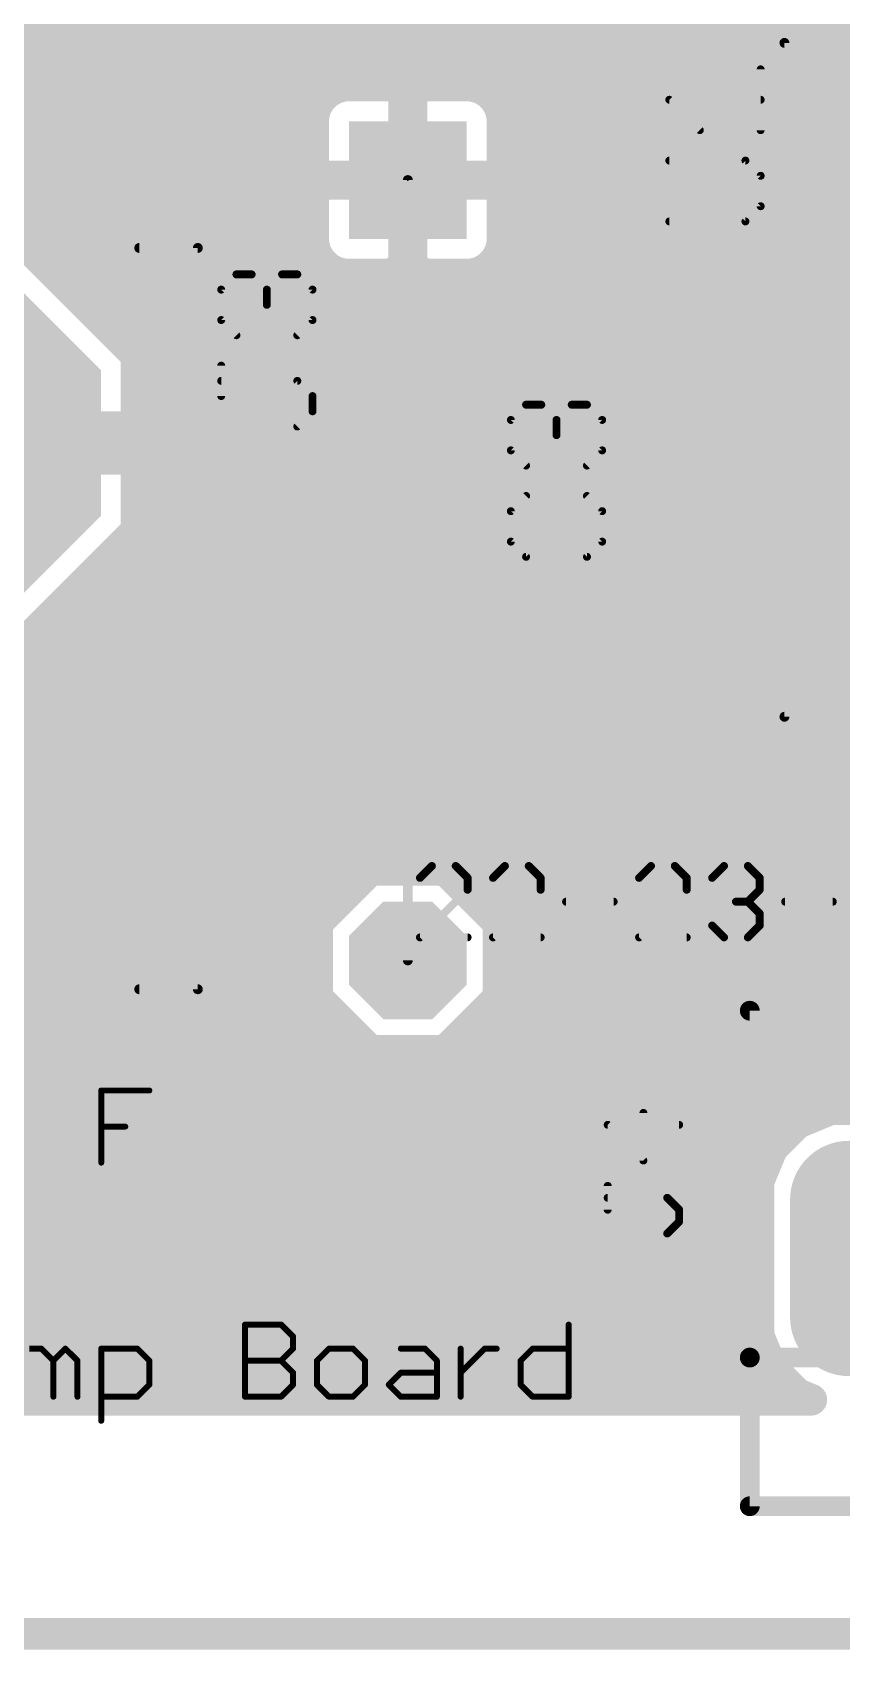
# Model space of a CAD drawing. Extents: x -3.5 to 65.2, y -0.2 to 31.
# Drawn here: x 11.68 to 22.05, y -0.2 to 20.52 of the extents above; entities that cross this region are included whole.
import ezdxf

# ---------------------------------------------------------------- set-up
doc = ezdxf.new("R2010")
doc.units = 0
for name, color, linetype in [('16', 175, 'CONTINUOUS'), ('17', 82, 'CONTINUOUS'), ('20', 7, 'CONTINUOUS'), ('21', 253, 'CONTINUOUS'), ('23', 7, 'CONTINUOUS'), ('25', 253, 'CONTINUOUS'), ('27', 253, 'CONTINUOUS')]:
    doc.layers.add(name, color=color, linetype=linetype)

# ---------------------------------------------------------------- blocks, each defined once
blk = doc.blocks.new('SQUAREP')
blk.add_solid([(-0.5, -0.5), (0.5, -0.5), (-0.5, 0.5), (0.5, 0.5)])
blk = doc.blocks.new('OCTAGONP')
at = {"const_width": 0.5}
blk.add_lwpolyline([(-0.25, -0.1036), (-0.25, 0.1036), (-0.1036, 0.25), (0.1036, 0.25), (0.25, 0.1036), (0.25, -0.1036), (0.1036, -0.25), (-0.1036, -0.25), (-0.25, -0.1036), (-0.25, 0.1036)], dxfattribs=at)
blk = doc.blocks.new('LONGP100')
at = {"const_width": 1}
blk.add_lwpolyline([(-0.5, 0), (0.5, 0)], dxfattribs=at)
at = {"const_width": 0.5}
for points in [[(-0.5, 0.25, 1), (-0.5, -0.25)], [(0.5, -0.25, 1), (0.5, 0.25)]]:
    blk.add_lwpolyline(points, format="xyb", dxfattribs=at)

msp = doc.modelspace()

# ---------------------------------------------------------------- linework, layer by layer
at = {"layer": '16', "const_width": 0.4064}
for points in [[(2, 20.7264), (41.3396, 20.7264)], [(2, 20.32), (41.3396, 20.32)], [(2, 19.9136), (22.6421, 19.9136)], [(15.4553, 19.7499), (15.3701, 19.6647)], [(15.5595, 19.81), (15.4553, 19.7499)], [(15.6758, 19.8412), (15.5595, 19.81)], [(16.4432, 19.8412), (15.6758, 19.8412)], [(16.4432, 18.6768), (16.4432, 19.8412)], [(17.3042, 19.8412), (16.5368, 19.8412)], [(16.5368, 19.8412), (16.5368, 18.6768)], [(17.4205, 19.81), (17.3042, 19.8412)], [(17.5247, 19.7499), (17.4205, 19.81)], [(17.6099, 19.6647), (17.5247, 19.7499)], [(2, 19.5072), (15.2957, 19.5072)], [(15.31, 19.5605), (15.2788, 19.4442)], [(15.3701, 19.6647), (15.31, 19.5605)], [(16.4432, 19.5072), (16.5368, 19.5072)], [(17.67, 19.5605), (17.6099, 19.6647)], [(17.7012, 19.4442), (17.67, 19.5605)], [(17.6843, 19.5072), (22.2856, 19.5072)], [(15.2788, 19.4442), (15.2788, 18.6768)], [(17.7012, 18.6768), (17.7012, 19.4442)], [(2, 19.1008), (15.2788, 19.1008)], [(16.4432, 19.1008), (16.5368, 19.1008)], [(17.7012, 19.1008), (22.2856, 19.1008)], [(2, 18.6944), (15.2788, 18.6944)], [(15.2788, 18.6768), (16.4432, 18.6768)], [(16.4432, 18.6944), (16.5368, 18.6944)], [(16.5368, 18.6768), (16.4432, 18.6768)], [(16.4432, 18.6768), (16.4432, 18.5832)], [(16.5368, 18.5832), (16.5368, 18.6768)], [(16.5368, 18.6768), (17.7012, 18.6768)], [(17.7012, 18.6944), (22.2856, 18.6944)], [(16.4432, 18.5832), (15.2788, 18.5832)], [(15.2788, 18.5832), (15.2788, 17.8158)], [(16.4432, 17.4188), (16.4432, 18.5832)], [(16.4432, 18.5832), (16.5368, 18.5832)], [(17.7012, 18.5832), (16.5368, 18.5832)], [(16.5368, 18.5832), (16.5368, 17.4188)], [(17.7012, 17.8158), (17.7012, 18.5832)], [(2, 18.288), (15.2788, 18.288)], [(16.4432, 18.288), (16.5368, 18.288)], [(17.7012, 18.288), (22.2856, 18.288)], [(13.0152, 16.3847), (11.4247, 17.9752)], [(11.5183, 17.8816), (15.2788, 17.8816)], [(16.4432, 17.8816), (16.5368, 17.8816)], [(17.7012, 17.8816), (22.2856, 17.8816)], [(15.2788, 17.8158), (15.31, 17.6995)], [(15.31, 17.6995), (15.3701, 17.5953)], [(17.6099, 17.5953), (17.67, 17.6995)], [(17.67, 17.6995), (17.7012, 17.8158)], [(11.9247, 17.4752), (15.5158, 17.4752)], [(15.3701, 17.5953), (15.4553, 17.5101)], [(15.4553, 17.5101), (15.5595, 17.45)], [(15.5595, 17.45), (15.6758, 17.4188)], [(15.6758, 17.4188), (16.4432, 17.4188)], [(16.4432, 17.4752), (16.5368, 17.4752)], [(16.5368, 17.4188), (17.3042, 17.4188)], [(17.3042, 17.4188), (17.4205, 17.45)], [(17.4205, 17.45), (17.5247, 17.5101)], [(17.4642, 17.4752), (22.3751, 17.4752)], [(17.5247, 17.5101), (17.6099, 17.5953)], [(12.3311, 17.0688), (22.8117, 17.0688)], [(12.7375, 16.6624), (22.4053, 16.6624)], [(13.0152, 15.4632), (13.0152, 16.3847)], [(13.0152, 16.256), (22.3363, 16.256)], [(13.0152, 15.8496), (22.3363, 15.8496)], [(10.5032, 15.4632), (13.0152, 15.4632)], [(10.5032, 15.4432), (22.4397, 15.4432)], [(13.0152, 15.0568), (10.5032, 15.0568)], [(13.0152, 14.1353), (13.0152, 15.0568)], [(13.0152, 15.0368), (22.8461, 15.0368)], [(13.0152, 14.6304), (22.9133, 14.6304)], [(11.4247, 12.5448), (13.0152, 14.1353)], [(13.0152, 14.224), (22.5069, 14.224)], [(12.6975, 13.8176), (22.3363, 13.8176)], [(12.2911, 13.4112), (22.3363, 13.4112)], [(11.8847, 13.0048), (22.3381, 13.0048)], [(11.4783, 12.5984), (22.7445, 12.5984)], [(9.0325, 12.192), (33.5, 12.192)], [(9.385, 11.7856), (33.5, 11.7856)], [(9.5533, 11.3792), (33.5, 11.3792)], [(9.7144, 10.9728), (33.5, 10.9728)], [(9.7144, 10.5664), (33.5, 10.5664)], [(9.7144, 10.16), (33.5, 10.16)], [(9.6, 9.7536), (15.9726, 9.7536)], [(16.0093, 9.7904), (15.3296, 9.1106)], [(16.9706, 9.7904), (16.0093, 9.7904)], [(17.6504, 9.1106), (16.9706, 9.7904)], [(17.0074, 9.7536), (33.5, 9.7536)], [(9.4317, 9.3472), (15.5662, 9.3472)], [(17.4138, 9.3472), (33.5, 9.3472)], [(9.1453, 8.9408), (15.3296, 8.9408)], [(15.3296, 9.1106), (15.3296, 8.1493)], [(17.6504, 8.1493), (17.6504, 9.1106)], [(17.6504, 8.9408), (33.5, 8.9408)], [(8.7389, 8.5344), (15.3296, 8.5344)], [(17.6504, 8.5344), (33.5, 8.5344)], [(7.8585, 8.128), (15.3509, 8.128)], [(15.3296, 8.1493), (16.0093, 7.4696)], [(16.9706, 7.4696), (17.6504, 8.1493)], [(17.629, 8.128), (33.5, 8.128)], [(2, 7.7216), (15.7573, 7.7216)], [(17.2227, 7.7216), (33.5, 7.7216)], [(16.0093, 7.4696), (16.9706, 7.4696)], [(2, 7.3152), (33.5, 7.3152)], [(2, 6.9088), (33.5, 6.9088)], [(21.9092, 6.7244), (21.4827, 6.5477)], [(22.3708, 6.7244), (21.9092, 6.7244)], [(2, 6.5024), (21.4373, 6.5024)], [(21.4827, 6.5477), (21.1563, 6.2213)], [(2, 6.096), (21.1044, 6.096)], [(21.1563, 6.2213), (20.9796, 5.7948)], [(4.8959, 5.6896), (20.9796, 5.6896)], [(20.9796, 5.7948), (20.9796, 3.8252)], [(5.3856, 5.2832), (20.9796, 5.2832)], [(5.7006, 4.8768), (20.9796, 4.8768)], [(5.9257, 4.4704), (20.9796, 4.4704)], [(6.0346, 4.064), (20.9796, 4.064)], [(20.9796, 3.8252), (21.1563, 3.3987)], [(6.0942, 3.6576), (21.049, 3.6576)], [(21.1563, 3.3987), (21.4827, 3.0723)], [(6.0942, 3.2512), (21.3037, 3.2512)], [(21.6571, 3), (6.0517, 3)], [(21.4827, 3.0723), (21.6571, 3)]]:
    msp.add_lwpolyline(points, dxfattribs=at)
at = {"layer": '16', "const_width": 0.2032}
for points in [[(15.4045, 19.8378, 1), (15.5061, 19.6619)], [(15.5271, 19.678, 1), (15.3834, 19.8217)], [(15.5332, 19.9082, 1), (15.5858, 19.7119)], [(15.6103, 19.7221, 1), (15.5087, 19.898)], [(15.6758, 19.9428, 1), (15.6758, 19.7396)], [(15.7021, 19.7431, 1), (15.6495, 19.9393)], [(16.5448, 19.8412, 1), (16.3416, 19.8412)], [(16.5368, 19.9428, 1), (16.5368, 19.7396)], [(16.6384, 19.8412, 1), (16.4352, 19.8412)], [(16.4432, 19.7396, 1), (16.4432, 19.9428)], [(17.3305, 19.9393, 1), (17.2779, 19.7431)], [(17.3042, 19.7396, 1), (17.3042, 19.9428)], [(17.4713, 19.898, 1), (17.3697, 19.7221)], [(17.3942, 19.7119, 1), (17.4468, 19.9082)], [(17.5966, 19.8217, 1), (17.4529, 19.678)], [(17.4739, 19.6619, 1), (17.5755, 19.8378)], [(15.222, 19.6113, 1), (15.3979, 19.5097)], [(15.4081, 19.5342, 1), (15.2118, 19.5868)], [(15.2983, 19.7366, 1), (15.442, 19.5929)], [(15.4581, 19.6139, 1), (15.2822, 19.7155)], [(15.2957, 19.4056, 1), (15.2957, 19.6088)], [(16.4432, 19.6088, 1), (16.4432, 19.4056)], [(16.5368, 19.4056, 1), (16.5368, 19.6088)], [(17.6978, 19.7155, 1), (17.5219, 19.6139)], [(17.538, 19.5929, 1), (17.6817, 19.7366)], [(17.7682, 19.5868, 1), (17.5719, 19.5342)], [(17.5821, 19.5097, 1), (17.758, 19.6113)], [(17.6843, 19.6088, 1), (17.6843, 19.4056)], [(15.3804, 19.4442, 1), (15.1772, 19.4442)], [(15.1807, 19.4705, 1), (15.3769, 19.4179)], [(17.8028, 19.4442, 1), (17.5996, 19.4442)], [(17.6031, 19.4179, 1), (17.7993, 19.4705)], [(15.2788, 18.9992, 1), (15.2788, 19.2024)], [(16.4432, 19.2024, 1), (16.4432, 18.9992)], [(16.5368, 18.9992, 1), (16.5368, 19.2024)], [(17.7012, 19.2024, 1), (17.7012, 18.9992)], [(15.2788, 18.7784, 1), (15.2788, 18.5752)], [(15.2788, 18.5928, 1), (15.2788, 18.796)], [(16.4432, 18.796, 1), (16.4432, 18.5928)], [(16.4432, 18.7784, 1), (16.4432, 18.5752)], [(16.5448, 18.6768, 1), (16.3416, 18.6768)], [(16.6384, 18.6768, 1), (16.4352, 18.6768)], [(16.5368, 18.7784, 1), (16.5368, 18.5752)], [(16.4432, 18.5752, 1), (16.4432, 18.7784)], [(16.5368, 18.5928, 1), (16.5368, 18.796)], [(16.5368, 18.5752, 1), (16.5368, 18.7784)], [(17.7012, 18.796, 1), (17.7012, 18.5928)], [(17.7012, 18.5752, 1), (17.7012, 18.7784)], [(15.2788, 18.6848, 1), (15.2788, 18.4816)], [(15.3804, 18.5832, 1), (15.1772, 18.5832)], [(15.1772, 18.6768, 1), (15.3804, 18.6768)], [(16.5448, 18.5832, 1), (16.3416, 18.5832)], [(16.4432, 18.6848, 1), (16.4432, 18.4816)], [(16.3416, 18.6768, 1), (16.5448, 18.6768)], [(16.3416, 18.5832, 1), (16.5448, 18.5832)], [(16.5368, 18.6848, 1), (16.5368, 18.4816)], [(16.6384, 18.5832, 1), (16.4352, 18.5832)], [(16.4352, 18.6768, 1), (16.6384, 18.6768)], [(16.4352, 18.5832, 1), (16.6384, 18.5832)], [(16.4432, 18.4816, 1), (16.4432, 18.6848)], [(16.5368, 18.4816, 1), (16.5368, 18.6848)], [(17.8028, 18.5832, 1), (17.5996, 18.5832)], [(17.5996, 18.6768, 1), (17.8028, 18.6768)], [(17.7012, 18.4816, 1), (17.7012, 18.6848)], [(15.2788, 18.1864, 1), (15.2788, 18.3896)], [(16.4432, 18.3896, 1), (16.4432, 18.1864)], [(16.5368, 18.1864, 1), (16.5368, 18.3896)], [(17.7012, 18.3896, 1), (17.7012, 18.1864)], [(15.2788, 17.78, 1), (15.2788, 17.9832)], [(16.4432, 17.9832, 1), (16.4432, 17.78)], [(16.5368, 17.78, 1), (16.5368, 17.9832)], [(17.7012, 17.9832, 1), (17.7012, 17.78)], [(15.3769, 17.8421, 1), (15.1807, 17.7895)], [(15.1772, 17.8158, 1), (15.3804, 17.8158)], [(15.3979, 17.7503, 1), (15.222, 17.6487)], [(15.2118, 17.6732, 1), (15.4081, 17.7258)], [(17.5719, 17.7258, 1), (17.7682, 17.6732)], [(17.758, 17.6487, 1), (17.5821, 17.7503)], [(17.5996, 17.8158, 1), (17.8028, 17.8158)], [(17.7993, 17.7895, 1), (17.6031, 17.8421)], [(11.9247, 17.5768, 1), (11.9247, 17.3736)], [(15.442, 17.6671, 1), (15.2983, 17.5234)], [(15.2822, 17.5445, 1), (15.4581, 17.6461)], [(15.5061, 17.5981, 1), (15.4045, 17.4222)], [(15.3834, 17.4383, 1), (15.5271, 17.582)], [(15.5858, 17.5481, 1), (15.5332, 17.3518)], [(15.5087, 17.362, 1), (15.6103, 17.5379)], [(15.5158, 17.3736, 1), (15.5158, 17.5768)], [(15.6758, 17.5204, 1), (15.6758, 17.3172)], [(15.6495, 17.3207, 1), (15.7021, 17.5169)], [(16.4432, 17.5768, 1), (16.4432, 17.3736)], [(16.5368, 17.5204, 1), (16.5368, 17.3172)], [(16.4432, 17.3172, 1), (16.4432, 17.5204)], [(16.5368, 17.3736, 1), (16.5368, 17.5768)], [(17.2779, 17.5169, 1), (17.3305, 17.3207)], [(17.3042, 17.3172, 1), (17.3042, 17.5204)], [(17.3697, 17.5379, 1), (17.4713, 17.362)], [(17.4642, 17.5768, 1), (17.4642, 17.3736)], [(17.4468, 17.3518, 1), (17.3942, 17.5481)], [(17.4529, 17.582, 1), (17.5966, 17.4383)], [(17.5755, 17.4222, 1), (17.4739, 17.5981)], [(17.5219, 17.6461, 1), (17.6978, 17.5445)], [(17.6817, 17.5234, 1), (17.538, 17.6671)], [(16.3416, 17.4188, 1), (16.5448, 17.4188)], [(16.4352, 17.4188, 1), (16.6384, 17.4188)], [(12.3311, 17.1704, 1), (12.3311, 16.9672)], [(12.7375, 16.764, 1), (12.7375, 16.5608)], [(13.1168, 16.3847, 1), (12.9136, 16.3847)], [(13.0152, 16.3576, 1), (13.0152, 16.1544)], [(12.9434, 16.3128, 1), (13.087, 16.4565)], [(13.0152, 15.9512, 1), (13.0152, 15.748)], [(12.9136, 15.4632, 1), (13.1168, 15.4632)], [(13.0152, 15.3616, 1), (13.0152, 15.5648)], [(13.1168, 15.0568, 1), (12.9136, 15.0568)], [(13.0152, 15.1384, 1), (13.0152, 14.9352)], [(13.0152, 14.9552, 1), (13.0152, 15.1584)], [(13.0152, 14.732, 1), (13.0152, 14.5288)], [(13.0152, 14.3256, 1), (13.0152, 14.1224)], [(13.087, 14.0635, 1), (12.9434, 14.2072)], [(12.9136, 14.1353, 1), (13.1168, 14.1353)], [(12.6975, 13.9192, 1), (12.6975, 13.716)], [(12.2911, 13.5128, 1), (12.2911, 13.3096)], [(11.8847, 13.1064, 1), (11.8847, 12.9032)], [(16.0093, 9.892, 1), (16.0093, 9.6888)], [(16.0812, 9.7186, 1), (15.9375, 9.8622)], [(15.9726, 9.652, 1), (15.9726, 9.8552)], [(17.0425, 9.8622, 1), (16.8988, 9.7186)], [(17.0074, 9.8552, 1), (17.0074, 9.652)], [(16.9706, 9.6888, 1), (16.9706, 9.892)], [(15.5662, 9.2456, 1), (15.5662, 9.4488)], [(17.4138, 9.4488, 1), (17.4138, 9.2456)], [(15.4312, 9.1106, 1), (15.228, 9.1106)], [(15.2578, 9.1825, 1), (15.4014, 9.0388)], [(15.3296, 8.8392, 1), (15.3296, 9.0424)], [(17.752, 9.1106, 1), (17.5488, 9.1106)], [(17.6504, 9.0424, 1), (17.6504, 8.8392)], [(17.5786, 9.0388, 1), (17.7222, 9.1825)], [(15.3296, 8.4328, 1), (15.3296, 8.636)], [(17.6504, 8.636, 1), (17.6504, 8.4328)], [(15.4014, 8.2212, 1), (15.2578, 8.0775)], [(15.3509, 8.0264, 1), (15.3509, 8.2296)], [(17.629, 8.2296, 1), (17.629, 8.0264)], [(17.7222, 8.0775, 1), (17.5786, 8.2212)], [(15.228, 8.1493, 1), (15.4312, 8.1493)], [(17.5488, 8.1493, 1), (17.752, 8.1493)], [(15.7573, 7.62, 1), (15.7573, 7.8232)], [(17.2227, 7.8232, 1), (17.2227, 7.62)], [(16.0093, 7.5712, 1), (16.0093, 7.368)], [(16.9706, 7.368, 1), (16.9706, 7.5712)], [(15.9375, 7.3978, 1), (16.0812, 7.5414)], [(16.8988, 7.5414, 1), (17.0425, 7.3978)], [(21.9092, 6.826, 1), (21.9092, 6.6228)], [(21.9481, 6.6305, 1), (21.8703, 6.8183)], [(21.4438, 6.6416, 1), (21.5216, 6.4539)], [(21.5545, 6.4759, 1), (21.4108, 6.6196)], [(21.4373, 6.4008, 1), (21.4373, 6.604)], [(21.0844, 6.2932, 1), (21.2281, 6.1495)], [(21.2501, 6.1824, 1), (21.0624, 6.2602)], [(21.1044, 5.9944, 1), (21.1044, 6.1976)], [(21.0812, 5.7948, 1), (20.878, 5.7948)], [(20.8857, 5.8337, 1), (21.0735, 5.7559)], [(20.9796, 5.588, 1), (20.9796, 5.7912)], [(20.9796, 5.1816, 1), (20.9796, 5.3848)], [(20.9796, 4.7752, 1), (20.9796, 4.9784)], [(20.9796, 4.3688, 1), (20.9796, 4.572)], [(20.9796, 3.9624, 1), (20.9796, 4.1656)], [(21.0735, 3.8641, 1), (20.8857, 3.7863)], [(20.878, 3.8252, 1), (21.0812, 3.8252)], [(21.049, 3.556, 1), (21.049, 3.7592)], [(21.2281, 3.4705, 1), (21.0844, 3.3268)], [(21.0624, 3.3598, 1), (21.2501, 3.4376)], [(21.3037, 3.1496, 1), (21.3037, 3.3528)], [(21.5216, 3.1661, 1), (21.4438, 2.9784)], [(21.4108, 3.0004, 1), (21.5545, 3.1441)], [(21.6183, 2.9061, 1), (21.696, 3.0939)], [(21.6571, 2.8984, 1), (21.6571, 3.1016)]]:
    msp.add_lwpolyline(points, format="xyb", dxfattribs=at)
at = {"layer": '20', "const_width": 0.4064}
msp.add_lwpolyline([(60, 0), (5, 0)], dxfattribs=at)
at = {"layer": '21'}
for points, const_width in [([(24.362, 20.388), (21.314, 20.388)], 0.127), ([(21.314, 20.388), (21.314, 11.752)], 0.127), ([(16.49, 8.63), (16.49, 18.63)], 0.127), ([(13.8, 17.76), (13.05, 17.76)], 0.127), ([(13.8, 8.26), (13.8, 17.76)], 0.127), ([(21.314, 11.752), (24.362, 11.752)], 0.127), ([(13.8, 8.26), (13.05, 8.26)], 0.127), ([(20.87, 3.54), (20.87, 7.985)], 0.254), ([(20.87, 7.985), (25.95, 7.985)], 0.254), ([(12.5628, 6.0381), (12.5628, 6.9627)], 0.0762), ([(12.5628, 6.9627), (13.1792, 6.9627)], 0.0762), ([(12.5628, 6.5004), (12.871, 6.5004)], 0.0762), ([(14.4044, 3.0381), (14.4044, 3.9627)], 0.0762), ([(14.4044, 3.9627), (14.8667, 3.9627)], 0.0762), ([(14.8667, 3.9627), (15.0208, 3.8086)], 0.0762), ([(18.5504, 3.9627), (18.5504, 3.0381)], 0.0762), ([(15.0208, 3.8086), (15.0208, 3.6545)], 0.0762), ([(11.642, 3.6545), (11.7961, 3.6545)], 0.0762), ([(11.7961, 3.6545), (11.9502, 3.5004)], 0.0762), ([(11.9502, 3.5004), (12.1043, 3.6545)], 0.0762), ([(11.9502, 3.5004), (11.9502, 3.0381)], 0.0762), ([(12.1043, 3.6545), (12.2584, 3.5004)], 0.0762), ([(12.2584, 3.5004), (12.2584, 3.0381)], 0.0762), ([(12.5628, 2.7299), (12.5628, 3.6545)], 0.0762), ([(12.5628, 3.6545), (13.0251, 3.6545)], 0.0762), ([(13.0251, 3.6545), (13.1792, 3.5004)], 0.0762), ([(13.1792, 3.5004), (13.1792, 3.1922)], 0.0762), ([(14.4044, 3.5004), (14.8667, 3.5004)], 0.0762), ([(15.0208, 3.6545), (14.8667, 3.5004)], 0.0762), ([(14.8667, 3.5004), (15.0208, 3.3463)], 0.0762), ([(15.4793, 3.6545), (15.3252, 3.5004)], 0.0762), ([(15.3252, 3.5004), (15.3252, 3.1922)], 0.0762), ([(15.7875, 3.6545), (15.4793, 3.6545)], 0.0762), ([(15.9416, 3.5004), (15.7875, 3.6545)], 0.0762), ([(15.9416, 3.1922), (15.9416, 3.5004)], 0.0762), ([(16.4, 3.6545), (16.7082, 3.6545)], 0.0762), ([(16.7082, 3.6545), (16.8623, 3.5004)], 0.0762), ([(16.8623, 3.5004), (16.8623, 3.0381)], 0.0762), ([(17.1667, 3.0381), (17.1667, 3.6545)], 0.0762), ([(17.1667, 3.3463), (17.4749, 3.6545)], 0.0762), ([(17.4749, 3.6545), (17.629, 3.6545)], 0.0762), ([(17.934, 3.5004), (18.0881, 3.6545)], 0.0762), ([(17.934, 3.1922), (17.934, 3.5004)], 0.0762), ([(18.0881, 3.6545), (18.5504, 3.6545)], 0.0762), ([(20.87, 1.635), (20.87, 3.54)], 0.254), ([(25.95, 3.54), (20.87, 3.54)], 0.254), ([(15.0208, 3.3463), (15.0208, 3.1922)], 0.0762), ([(16.2459, 3.1922), (16.4, 3.3463)], 0.0762), ([(16.4, 3.3463), (16.8623, 3.3463)], 0.0762), ([(13.1792, 3.1922), (13.0251, 3.0381)], 0.0762), ([(15.0208, 3.1922), (14.8667, 3.0381)], 0.0762), ([(15.3252, 3.1922), (15.4793, 3.0381)], 0.0762), ([(15.7875, 3.0381), (15.9416, 3.1922)], 0.0762), ([(16.4, 3.0381), (16.2459, 3.1922)], 0.0762), ([(18.0881, 3.0381), (17.934, 3.1922)], 0.0762), ([(13.0251, 3.0381), (12.5628, 3.0381)], 0.0762), ([(14.8667, 3.0381), (14.4044, 3.0381)], 0.0762), ([(15.4793, 3.0381), (15.7875, 3.0381)], 0.0762), ([(16.8623, 3.0381), (16.4, 3.0381)], 0.0762), ([(18.5504, 3.0381), (18.0881, 3.0381)], 0.0762), ([(25.95, 1.635), (20.87, 1.635)], 0.254)]:
    msp.add_lwpolyline(points, dxfattribs=dict(at, const_width=const_width))
for points, const_width in [([(21.314, 20.4198, 1), (21.314, 20.3563)], 0.0635), ([(21.3457, 20.388, 1), (21.2823, 20.388)], 0.0635), ([(16.5218, 18.63, 1), (16.4583, 18.63)], 0.0635), ([(13.05, 17.7918, 1), (13.05, 17.7283)], 0.0635), ([(13.8318, 17.76, 1), (13.7683, 17.76)], 0.0635), ([(13.8, 17.7283, 1), (13.8, 17.7918)], 0.0635), ([(16.49, 16.63, 1), (16.49, 17.63, 1), (16.49, 16.63)], 0.127), ([(21.314, 11.7838, 1), (21.314, 11.7203)], 0.0635), ([(21.2823, 11.752, 1), (21.3457, 11.752)], 0.0635), ([(16.4583, 8.63, 1), (16.5218, 8.63)], 0.0635), ([(13.05, 8.2918, 1), (13.05, 8.2282)], 0.0635), ([(13.7683, 8.26, 1), (13.8318, 8.26)], 0.0635), ([(13.8, 8.2282, 1), (13.8, 8.2918)], 0.0635), ([(20.9335, 7.985, 1), (20.8065, 7.985)], 0.127), ([(20.87, 8.0485, 1), (20.87, 7.9215)], 0.127), ([(12.5819, 6.9627, 1), (12.5438, 6.9627)], 0.0381), ([(12.5628, 6.9817, 1), (12.5628, 6.9436)], 0.0381), ([(13.1792, 6.9436, 1), (13.1792, 6.9817)], 0.0381), ([(12.5628, 6.5194, 1), (12.5628, 6.4813)], 0.0381), ([(12.871, 6.4813, 1), (12.871, 6.5194)], 0.0381), ([(12.5438, 6.0381, 1), (12.5819, 6.0381)], 0.0381), ([(14.4234, 3.9627, 1), (14.3853, 3.9627)], 0.0381), ([(14.4044, 3.9817, 1), (14.4044, 3.9436)], 0.0381), ([(14.8801, 3.9762, 1), (14.8532, 3.9492)], 0.0381), ([(14.8667, 3.9436, 1), (14.8667, 3.9817)], 0.0381), ([(18.5695, 3.9627, 1), (18.5314, 3.9627)], 0.0381), ([(15.0398, 3.8086, 1), (15.0017, 3.8086)], 0.0381), ([(15.0073, 3.7951, 1), (15.0342, 3.8221)], 0.0381), ([(11.8096, 3.668, 1), (11.7826, 3.641)], 0.0381), ([(11.7961, 3.6354, 1), (11.7961, 3.6735)], 0.0381), ([(11.9367, 3.5139, 1), (11.9637, 3.4869)], 0.0381), ([(11.9693, 3.5004, 1), (11.9312, 3.5004)], 0.0381), ([(11.9367, 3.4869, 1), (11.9637, 3.5139)], 0.0381), ([(12.1178, 3.668, 1), (12.0908, 3.641)], 0.0381), ([(12.1178, 3.641, 1), (12.0908, 3.668)], 0.0381), ([(12.2775, 3.5004, 1), (12.2394, 3.5004)], 0.0381), ([(12.2449, 3.4869, 1), (12.2719, 3.5139)], 0.0381), ([(12.5819, 3.6545, 1), (12.5438, 3.6545)], 0.0381), ([(12.5628, 3.6735, 1), (12.5628, 3.6354)], 0.0381), ([(13.0386, 3.668, 1), (13.0116, 3.641)], 0.0381), ([(13.0251, 3.6354, 1), (13.0251, 3.6735)], 0.0381), ([(13.1982, 3.5004, 1), (13.1601, 3.5004)], 0.0381), ([(13.1657, 3.4869, 1), (13.1927, 3.5139)], 0.0381), ([(14.4044, 3.5194, 1), (14.4044, 3.4813)], 0.0381), ([(14.8801, 3.5139, 1), (14.8532, 3.4869)], 0.0381), ([(14.8532, 3.5139, 1), (14.8801, 3.4869)], 0.0381), ([(14.8667, 3.4813, 1), (14.8667, 3.5194)], 0.0381), ([(15.0017, 3.6545, 1), (15.0398, 3.6545)], 0.0381), ([(15.0342, 3.641, 1), (15.0073, 3.668)], 0.0381), ([(15.3117, 3.5139, 1), (15.3386, 3.4869)], 0.0381), ([(15.3442, 3.5004, 1), (15.3061, 3.5004)], 0.0381), ([(15.4793, 3.6735, 1), (15.4793, 3.6354)], 0.0381), ([(15.4927, 3.641, 1), (15.4658, 3.668)], 0.0381), ([(15.8009, 3.668, 1), (15.774, 3.641)], 0.0381), ([(15.7875, 3.6354, 1), (15.7875, 3.6735)], 0.0381), ([(15.9606, 3.5004, 1), (15.9225, 3.5004)], 0.0381), ([(15.9281, 3.4869, 1), (15.955, 3.5139)], 0.0381), ([(16.4, 3.6735, 1), (16.4, 3.6354)], 0.0381), ([(16.7217, 3.668, 1), (16.6948, 3.641)], 0.0381), ([(16.7082, 3.6354, 1), (16.7082, 3.6735)], 0.0381), ([(16.8814, 3.5004, 1), (16.8433, 3.5004)], 0.0381), ([(16.8489, 3.4869, 1), (16.8758, 3.5139)], 0.0381), ([(17.1858, 3.6545, 1), (17.1477, 3.6545)], 0.0381), ([(17.4749, 3.6735, 1), (17.4749, 3.6354)], 0.0381), ([(17.4884, 3.641, 1), (17.4615, 3.668)], 0.0381), ([(17.629, 3.6354, 1), (17.629, 3.6735)], 0.0381), ([(17.9531, 3.5004, 1), (17.915, 3.5004)], 0.0381), ([(17.9206, 3.5139, 1), (17.9475, 3.4869)], 0.0381), ([(18.0881, 3.6735, 1), (18.0881, 3.6354)], 0.0381), ([(18.1016, 3.641, 1), (18.0747, 3.668)], 0.0381), ([(18.5504, 3.6354, 1), (18.5504, 3.6735)], 0.0381), ([(20.9335, 3.54, 1), (20.8065, 3.54)], 0.127), ([(20.87, 3.6035, 1), (20.87, 3.4765)], 0.127), ([(20.8065, 3.54, 1), (20.9335, 3.54)], 0.127), ([(15.0398, 3.3463, 1), (15.0017, 3.3463)], 0.0381), ([(15.0073, 3.3328, 1), (15.0342, 3.3598)], 0.0381), ([(16.4, 3.3653, 1), (16.4, 3.3272)], 0.0381), ([(16.4135, 3.3328, 1), (16.3866, 3.3598)], 0.0381), ([(16.8623, 3.3272, 1), (16.8623, 3.3653)], 0.0381), ([(17.1533, 3.3598, 1), (17.1802, 3.3328)], 0.0381), ([(13.1601, 3.1922, 1), (13.1982, 3.1922)], 0.0381), ([(13.1927, 3.1787, 1), (13.1657, 3.2057)], 0.0381), ([(15.0017, 3.1922, 1), (15.0398, 3.1922)], 0.0381), ([(15.0342, 3.1787, 1), (15.0073, 3.2057)], 0.0381), ([(15.3386, 3.2057, 1), (15.3117, 3.1787)], 0.0381), ([(15.3061, 3.1922, 1), (15.3442, 3.1922)], 0.0381), ([(15.9225, 3.1922, 1), (15.9606, 3.1922)], 0.0381), ([(15.955, 3.1787, 1), (15.9281, 3.2057)], 0.0381), ([(16.2594, 3.2057, 1), (16.2325, 3.1787)], 0.0381), ([(16.2325, 3.2057, 1), (16.2594, 3.1787)], 0.0381), ([(17.9475, 3.2057, 1), (17.9206, 3.1787)], 0.0381), ([(17.915, 3.1922, 1), (17.9531, 3.1922)], 0.0381), ([(11.9312, 3.0381, 1), (11.9693, 3.0381)], 0.0381), ([(12.2394, 3.0381, 1), (12.2775, 3.0381)], 0.0381), ([(12.5628, 3.0572, 1), (12.5628, 3.0191)], 0.0381), ([(13.0116, 3.0516, 1), (13.0386, 3.0246)], 0.0381), ([(13.0251, 3.0191, 1), (13.0251, 3.0572)], 0.0381), ([(14.4044, 3.0572, 1), (14.4044, 3.0191)], 0.0381), ([(14.3853, 3.0381, 1), (14.4234, 3.0381)], 0.0381), ([(14.8532, 3.0516, 1), (14.8801, 3.0246)], 0.0381), ([(14.8667, 3.0191, 1), (14.8667, 3.0572)], 0.0381), ([(15.4793, 3.0572, 1), (15.4793, 3.0191)], 0.0381), ([(15.4658, 3.0246, 1), (15.4927, 3.0516)], 0.0381), ([(15.774, 3.0516, 1), (15.8009, 3.0246)], 0.0381), ([(15.7875, 3.0191, 1), (15.7875, 3.0572)], 0.0381), ([(16.4, 3.0572, 1), (16.4, 3.0191)], 0.0381), ([(16.3866, 3.0246, 1), (16.4135, 3.0516)], 0.0381), ([(16.8433, 3.0381, 1), (16.8814, 3.0381)], 0.0381), ([(16.8623, 3.0191, 1), (16.8623, 3.0572)], 0.0381), ([(17.1477, 3.0381, 1), (17.1858, 3.0381)], 0.0381), ([(18.0881, 3.0572, 1), (18.0881, 3.0191)], 0.0381), ([(18.0747, 3.0246, 1), (18.1016, 3.0516)], 0.0381), ([(18.5314, 3.0381, 1), (18.5695, 3.0381)], 0.0381), ([(18.5504, 3.0191, 1), (18.5504, 3.0572)], 0.0381), ([(12.5438, 2.7299, 1), (12.5819, 2.7299)], 0.0381), ([(20.87, 1.6985, 1), (20.87, 1.5715)], 0.127), ([(20.8065, 1.635, 1), (20.9335, 1.635)], 0.127)]:
    msp.add_lwpolyline(points, format="xyb", dxfattribs=dict(at, const_width=const_width))
at = {"layer": '23'}
msp.add_point((16.49, 18.63), dxfattribs=at)
at = {"layer": '25', "const_width": 0.1016}
for points in [[(21.0092, 19.2694), (21.0092, 20.049)], [(20.2296, 19.2694), (19.8398, 19.6592)], [(19.8398, 19.6592), (21.0092, 19.6592)], [(20.8143, 18.8796), (19.8398, 18.8796)], [(21.0092, 18.6847), (20.8143, 18.8796)], [(21.0092, 18.2949), (21.0092, 18.6847)], [(20.8143, 18.1), (21.0092, 18.2949)], [(19.8398, 18.1), (20.8143, 18.1)], [(14.0998, 17.2261), (14.2947, 17.421)], [(14.2947, 17.421), (14.4896, 17.421)], [(14.4896, 17.421), (14.6845, 17.2261)], [(14.6845, 17.2261), (14.8794, 17.421)], [(14.8794, 17.421), (15.0743, 17.421)], [(15.0743, 17.421), (15.2692, 17.2261)], [(14.0998, 16.8363), (14.0998, 17.2261)], [(14.6845, 17.2261), (14.6845, 17.0312)], [(15.2692, 17.2261), (15.2692, 16.8363)], [(14.2947, 16.6414), (14.0998, 16.8363)], [(15.2692, 16.8363), (15.0743, 16.6414)], [(14.0998, 15.8618), (14.0998, 16.2516)], [(15.0743, 16.0567), (14.0998, 16.0567)], [(15.2692, 15.8618), (15.0743, 16.0567)], [(15.2692, 15.6669), (15.2692, 15.8618)], [(17.8098, 15.5561), (18.0047, 15.751)], [(18.0047, 15.751), (18.1996, 15.751)], [(18.1996, 15.751), (18.3945, 15.5561)], [(18.3945, 15.5561), (18.5894, 15.751)], [(18.5894, 15.751), (18.7843, 15.751)], [(18.7843, 15.751), (18.9792, 15.5561)], [(15.0743, 15.472), (15.2692, 15.6669)], [(17.8098, 15.1663), (17.8098, 15.5561)], [(18.3945, 15.5561), (18.3945, 15.3612)], [(18.9792, 15.5561), (18.9792, 15.1663)], [(18.0047, 14.9714), (17.8098, 15.1663)], [(18.9792, 15.1663), (18.7843, 14.9714)], [(18.0047, 14.5816), (17.8098, 14.3867)], [(18.9792, 14.3867), (18.7843, 14.5816)], [(17.8098, 14.3867), (17.8098, 13.9969)], [(18.9792, 13.9969), (18.9792, 14.3867)], [(17.8098, 13.9969), (18.0047, 13.802)], [(18.7843, 13.802), (18.9792, 13.9969)], [(18.0047, 13.802), (18.7843, 13.802)], [(19.5076, 6.0653), (19.5076, 6.6754)], [(19.9652, 6.5229), (19.05, 6.5229)], [(19.05, 6.5229), (19.5076, 6.0653)], [(19.05, 5.4348), (19.05, 5.7399)], [(19.8127, 5.5874), (19.05, 5.5874)], [(19.9652, 5.4348), (19.8127, 5.5874)], [(19.9652, 5.2823), (19.9652, 5.4348)], [(19.8127, 5.1298), (19.9652, 5.2823)]]:
    msp.add_lwpolyline(points, dxfattribs=at)
at = {"layer": '25', "const_width": 0.0508}
for points in [[(21.0346, 20.049, 1), (20.9838, 20.049)], [(19.8578, 19.6772, 1), (19.8218, 19.6412)], [(19.8398, 19.6846, 1), (19.8398, 19.6338)], [(21.0092, 19.6338, 1), (21.0092, 19.6846)], [(20.2116, 19.2514, 1), (20.2476, 19.2874)], [(20.9838, 19.2694, 1), (21.0346, 19.2694)], [(19.8398, 18.905, 1), (19.8398, 18.8542)], [(20.8323, 18.8976, 1), (20.7963, 18.8616)], [(20.8143, 18.8542, 1), (20.8143, 18.905)], [(21.0346, 18.6847, 1), (20.9838, 18.6847)], [(20.9912, 18.6667, 1), (21.0272, 18.7027)], [(20.9838, 18.2949, 1), (21.0346, 18.2949)], [(21.0272, 18.2769, 1), (20.9912, 18.3129)], [(19.8398, 18.1254, 1), (19.8398, 18.0746)], [(20.7963, 18.118, 1), (20.8323, 18.082)], [(20.8143, 18.0746, 1), (20.8143, 18.1254)], [(14.2947, 17.4464, 1), (14.2947, 17.3956)], [(14.3127, 17.403, 1), (14.2767, 17.439)], [(14.5076, 17.439, 1), (14.4716, 17.403)], [(14.4896, 17.3956, 1), (14.4896, 17.4464)], [(14.8794, 17.4464, 1), (14.8794, 17.3956)], [(14.8974, 17.403, 1), (14.8614, 17.439)], [(15.0923, 17.439, 1), (15.0563, 17.403)], [(15.0743, 17.3956, 1), (15.0743, 17.4464)], [(14.0818, 17.2441, 1), (14.1178, 17.2081)], [(14.1252, 17.2261, 1), (14.0744, 17.2261)], [(14.6665, 17.2441, 1), (14.7025, 17.2081)], [(14.7099, 17.2261, 1), (14.6591, 17.2261)], [(14.6665, 17.2081, 1), (14.7025, 17.2441)], [(15.2946, 17.2261, 1), (15.2438, 17.2261)], [(15.2512, 17.2081, 1), (15.2872, 17.2441)], [(14.6591, 17.0312, 1), (14.7099, 17.0312)], [(14.1178, 16.8543, 1), (14.0818, 16.8183)], [(14.0744, 16.8363, 1), (14.1252, 16.8363)], [(15.2438, 16.8363, 1), (15.2946, 16.8363)], [(15.2872, 16.8183, 1), (15.2512, 16.8543)], [(14.2767, 16.6234, 1), (14.3127, 16.6594)], [(15.0563, 16.6594, 1), (15.0923, 16.6234)], [(14.1252, 16.2516, 1), (14.0744, 16.2516)], [(14.0998, 16.0821, 1), (14.0998, 16.0313)], [(15.0923, 16.0747, 1), (15.0563, 16.0387)], [(15.0743, 16.0313, 1), (15.0743, 16.0821)], [(14.0744, 15.8618, 1), (14.1252, 15.8618)], [(15.2946, 15.8618, 1), (15.2438, 15.8618)], [(15.2512, 15.8438, 1), (15.2872, 15.8798)], [(18.0047, 15.7764, 1), (18.0047, 15.7256)], [(18.0227, 15.733, 1), (17.9867, 15.769)], [(18.2176, 15.769, 1), (18.1816, 15.733)], [(18.1996, 15.7256, 1), (18.1996, 15.7764)], [(18.5894, 15.7764, 1), (18.5894, 15.7256)], [(18.6074, 15.733, 1), (18.5714, 15.769)], [(18.8023, 15.769, 1), (18.7663, 15.733)], [(18.7843, 15.7256, 1), (18.7843, 15.7764)], [(15.2438, 15.6669, 1), (15.2946, 15.6669)], [(15.2872, 15.6489, 1), (15.2512, 15.6849)], [(17.7918, 15.5741, 1), (17.8278, 15.5381)], [(17.8352, 15.5561, 1), (17.7844, 15.5561)], [(18.3765, 15.5741, 1), (18.4125, 15.5381)], [(18.4199, 15.5561, 1), (18.3691, 15.5561)], [(18.3765, 15.5381, 1), (18.4125, 15.5741)], [(19.0046, 15.5561, 1), (18.9538, 15.5561)], [(18.9612, 15.5381, 1), (18.9972, 15.5741)], [(15.0563, 15.49, 1), (15.0923, 15.454)], [(18.3691, 15.3612, 1), (18.4199, 15.3612)], [(17.8278, 15.1843, 1), (17.7918, 15.1483)], [(17.7844, 15.1663, 1), (17.8352, 15.1663)], [(18.9538, 15.1663, 1), (19.0046, 15.1663)], [(18.9972, 15.1483, 1), (18.9612, 15.1843)], [(17.9867, 14.9534, 1), (18.0227, 14.9894)], [(18.7663, 14.9894, 1), (18.8023, 14.9534)], [(18.0227, 14.5636, 1), (17.9867, 14.5996)], [(18.8023, 14.5996, 1), (18.7663, 14.5636)], [(17.7918, 14.4047, 1), (17.8278, 14.3687)], [(17.8352, 14.3867, 1), (17.7844, 14.3867)], [(19.0046, 14.3867, 1), (18.9538, 14.3867)], [(18.9612, 14.3687, 1), (18.9972, 14.4047)], [(17.8278, 14.0149, 1), (17.7918, 13.9789)], [(17.7844, 13.9969, 1), (17.8352, 13.9969)], [(18.9538, 13.9969, 1), (19.0046, 13.9969)], [(18.9972, 13.9789, 1), (18.9612, 14.0149)], [(18.0047, 13.8274, 1), (18.0047, 13.7766)], [(17.9867, 13.784, 1), (18.0227, 13.82)], [(18.7663, 13.82, 1), (18.8023, 13.784)], [(18.7843, 13.7766, 1), (18.7843, 13.8274)], [(19.533, 6.6754, 1), (19.4822, 6.6754)], [(19.05, 6.5483, 1), (19.05, 6.4975)], [(19.068, 6.5408, 1), (19.0321, 6.5049)], [(19.9652, 6.4975, 1), (19.9652, 6.5483)], [(19.4822, 6.0653, 1), (19.533, 6.0653)], [(19.4896, 6.0473, 1), (19.5256, 6.0832)], [(19.0754, 5.7399, 1), (19.0246, 5.7399)], [(19.05, 5.6128, 1), (19.05, 5.562)], [(19.8306, 5.6053, 1), (19.7947, 5.5694)], [(19.8127, 5.562, 1), (19.8127, 5.6128)], [(19.0246, 5.4348, 1), (19.0754, 5.4348)], [(19.9906, 5.4348, 1), (19.9398, 5.4348)], [(19.9472, 5.4169, 1), (19.9832, 5.4528)], [(19.9398, 5.2823, 1), (19.9906, 5.2823)], [(19.9832, 5.2643, 1), (19.9472, 5.3003)], [(19.7947, 5.1477, 1), (19.8306, 5.1118)]]:
    msp.add_lwpolyline(points, format="xyb", dxfattribs=at)
at = {"layer": '27', "const_width": 0.1016}
for points in [[(16.7981, 9.84), (16.6456, 9.6875)], [(17.1032, 9.84), (16.7981, 9.84)], [(17.2557, 9.6875), (17.1032, 9.84)], [(17.7337, 9.84), (17.5811, 9.6875)], [(18.0387, 9.84), (17.7337, 9.84)], [(18.1912, 9.6875), (18.0387, 9.84)], [(19.6047, 9.84), (19.4522, 9.6875)], [(19.9098, 9.84), (19.6047, 9.84)], [(20.0623, 9.6875), (19.9098, 9.84)], [(20.3877, 9.6875), (20.5402, 9.84)], [(20.5402, 9.84), (20.8453, 9.84)], [(20.8453, 9.84), (20.9978, 9.6875)], [(16.6456, 8.9248), (17.2557, 9.5349)], [(17.2557, 9.5349), (17.2557, 9.6875)], [(17.5811, 8.9248), (18.1912, 9.5349)], [(18.1912, 9.5349), (18.1912, 9.6875)], [(19.4522, 8.9248), (20.0623, 9.5349)], [(20.0623, 9.5349), (20.0623, 9.6875)], [(20.9978, 9.5349), (20.8453, 9.3824)], [(20.9978, 9.6875), (20.9978, 9.5349)], [(18.5166, 9.3824), (19.1268, 9.3824)], [(20.8453, 9.3824), (20.6927, 9.3824)], [(20.8453, 9.3824), (20.9978, 9.2299)], [(21.3232, 9.3824), (21.9333, 9.3824)], [(20.5402, 8.9248), (20.3877, 9.0773)], [(20.9978, 9.0773), (20.8453, 8.9248)], [(20.9978, 9.2299), (20.9978, 9.0773)], [(17.2557, 8.9248), (16.6456, 8.9248)], [(18.1912, 8.9248), (17.5811, 8.9248)], [(20.0623, 8.9248), (19.4522, 8.9248)], [(20.8453, 8.9248), (20.5402, 8.9248)]]:
    msp.add_lwpolyline(points, dxfattribs=at)
at = {"layer": '27', "const_width": 0.0508}
for points in [[(16.7981, 9.8654, 1), (16.7981, 9.8146)], [(16.8161, 9.822, 1), (16.7802, 9.8579)], [(17.1212, 9.8579, 1), (17.0852, 9.822)], [(17.1032, 9.8146, 1), (17.1032, 9.8654)], [(17.7337, 9.8654, 1), (17.7337, 9.8146)], [(17.7516, 9.822, 1), (17.7157, 9.8579)], [(18.0567, 9.8579, 1), (18.0208, 9.822)], [(18.0387, 9.8146, 1), (18.0387, 9.8654)], [(19.6047, 9.8654, 1), (19.6047, 9.8146)], [(19.6227, 9.822, 1), (19.5867, 9.8579)], [(19.9277, 9.8579, 1), (19.8918, 9.822)], [(19.9098, 9.8146, 1), (19.9098, 9.8654)], [(20.5402, 9.8654, 1), (20.5402, 9.8146)], [(20.5582, 9.822, 1), (20.5222, 9.8579)], [(20.8632, 9.8579, 1), (20.8273, 9.822)], [(20.8453, 9.8146, 1), (20.8453, 9.8654)], [(16.6276, 9.7054, 1), (16.6636, 9.6695)], [(17.2811, 9.6875, 1), (17.2303, 9.6875)], [(17.2303, 9.5349, 1), (17.2811, 9.5349)], [(17.2378, 9.6695, 1), (17.2737, 9.7054)], [(17.2737, 9.517, 1), (17.2378, 9.5529)], [(17.5632, 9.7054, 1), (17.5991, 9.6695)], [(18.2166, 9.6875, 1), (18.1658, 9.6875)], [(18.1658, 9.5349, 1), (18.2166, 9.5349)], [(18.1733, 9.6695, 1), (18.2092, 9.7054)], [(18.2092, 9.517, 1), (18.1733, 9.5529)], [(19.4342, 9.7054, 1), (19.4701, 9.6695)], [(20.0877, 9.6875, 1), (20.0369, 9.6875)], [(20.0369, 9.5349, 1), (20.0877, 9.5349)], [(20.0443, 9.6695, 1), (20.0802, 9.7054)], [(20.0802, 9.517, 1), (20.0443, 9.5529)], [(20.3697, 9.7054, 1), (20.4056, 9.6695)], [(21.0232, 9.6875, 1), (20.9724, 9.6875)], [(20.9724, 9.5349, 1), (21.0232, 9.5349)], [(20.9798, 9.6695, 1), (21.0158, 9.7054)], [(21.0158, 9.517, 1), (20.9798, 9.5529)], [(18.5166, 9.4078, 1), (18.5166, 9.357)], [(19.1268, 9.357, 1), (19.1268, 9.4078)], [(20.6927, 9.4078, 1), (20.6927, 9.357)], [(20.8632, 9.4004, 1), (20.8273, 9.3644)], [(20.8273, 9.4004, 1), (20.8632, 9.3644)], [(20.8453, 9.357, 1), (20.8453, 9.4078)], [(21.3232, 9.4078, 1), (21.3232, 9.357)], [(21.9333, 9.357, 1), (21.9333, 9.4078)], [(20.4056, 9.0953, 1), (20.3697, 9.0594)], [(21.0232, 9.2299, 1), (20.9724, 9.2299)], [(20.9798, 9.2119, 1), (21.0158, 9.2478)], [(21.0158, 9.0594, 1), (20.9798, 9.0953)], [(16.6276, 8.9428, 1), (16.6636, 8.9068)], [(16.6456, 8.9502, 1), (16.6456, 8.8994)], [(17.2557, 8.8994, 1), (17.2557, 8.9502)], [(17.5811, 8.9502, 1), (17.5811, 8.8994)], [(17.5632, 8.9428, 1), (17.5991, 8.9068)], [(18.1912, 8.8994, 1), (18.1912, 8.9502)], [(19.4342, 8.9428, 1), (19.4701, 8.9068)], [(19.4522, 8.9502, 1), (19.4522, 8.8994)], [(20.0623, 8.8994, 1), (20.0623, 8.9502)], [(20.5402, 8.9502, 1), (20.5402, 8.8994)], [(20.5222, 8.9068, 1), (20.5582, 8.9428)], [(20.8273, 8.9428, 1), (20.8632, 8.9068)], [(20.8453, 8.8994, 1), (20.8453, 8.9502)], [(20.9724, 9.0773, 1), (21.0232, 9.0773)]]:
    msp.add_lwpolyline(points, format="xyb", dxfattribs=at)

# ---------------------------------------------------------------- block references
at = {"layer": '17'}
for name, p, xscale, yscale, rotation in [('SQUAREP', (16.49, 18.63), 1.508, 1.508, 270), ('OCTAGONP', (10.3, 15.26), 4.516, 4.516, 180), ('OCTAGONP', (16.49, 8.63), 1.508, 1.508, 270), ('LONGP100', (22.14, 4.81), 1.508, 1.508, 270)]:
    msp.add_blockref(name, p, dxfattribs=dict(at, xscale=xscale, yscale=yscale, rotation=rotation))

doc.saveas('drawing.dxf')
